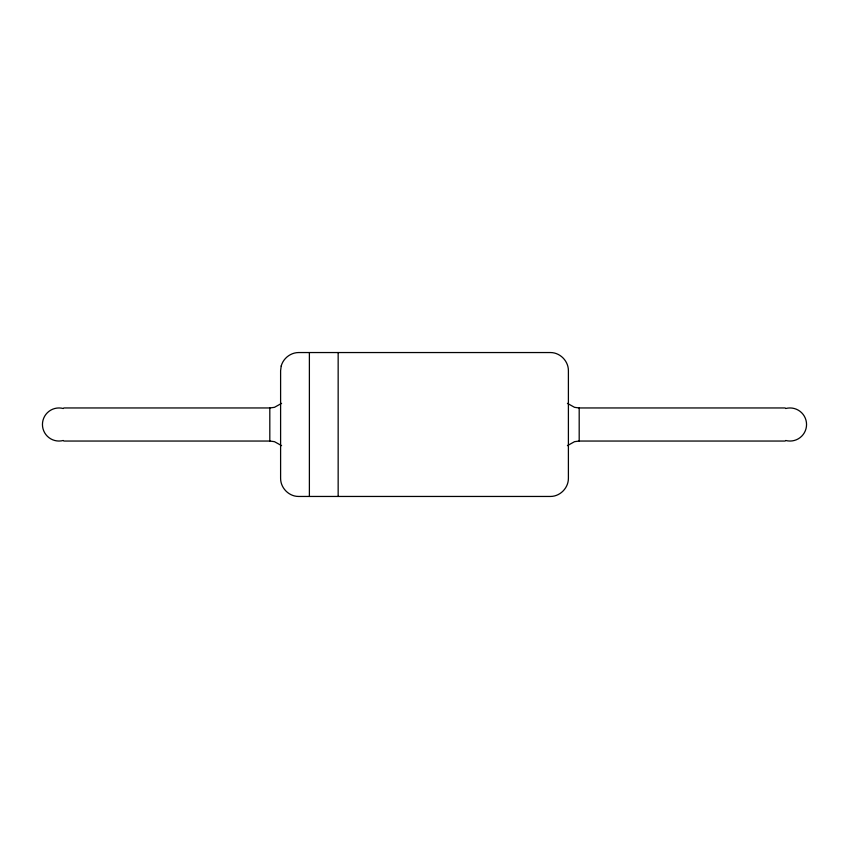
<?xml version="1.0" encoding="UTF-8"?>
<svg xmlns="http://www.w3.org/2000/svg" width="849" height="849" viewBox="0 0 849 849"><rect width="100%" height="100%" fill="white"/><g stroke="black" fill="none" stroke-linecap="round" stroke-linejoin="round"><path stroke-width="1.27" d="M281.592 403.36L274.46 407.329L269.812 407.955L63.813 407.955M567.408 445.64L574.54 441.671L579.188 441.045L785.187 441.045M567.408 403.36L574.54 407.329L579.188 407.955L785.187 407.955M63.813 441.045L269.812 441.045L274.46 441.671L281.592 445.64M579.188 407.955L579.188 441.045M338.157 352.547L338.157 496.453M309.386 352.547L309.386 496.453M269.812 407.955L269.812 441.045M785.718 408.518A16.545 16.545 0 0 1 806.55 424.5A16.545 16.545 0 0 1 785.718 440.482M63.282 440.482A16.545 16.545 0 0 1 42.45 424.5A16.545 16.545 0 0 1 63.282 408.518M281.21 365.993L280.605 370.695L280.605 478.305C280.531 487.963 288.904 496.506 298.593 496.453L550.407 496.453C560.096 496.506 568.469 487.963 568.395 478.305L568.395 370.695C568.469 361.037 560.096 352.494 550.407 352.547L298.593 352.547C290.602 352.6 283.301 358.299 281.21 365.993"/></g></svg>
